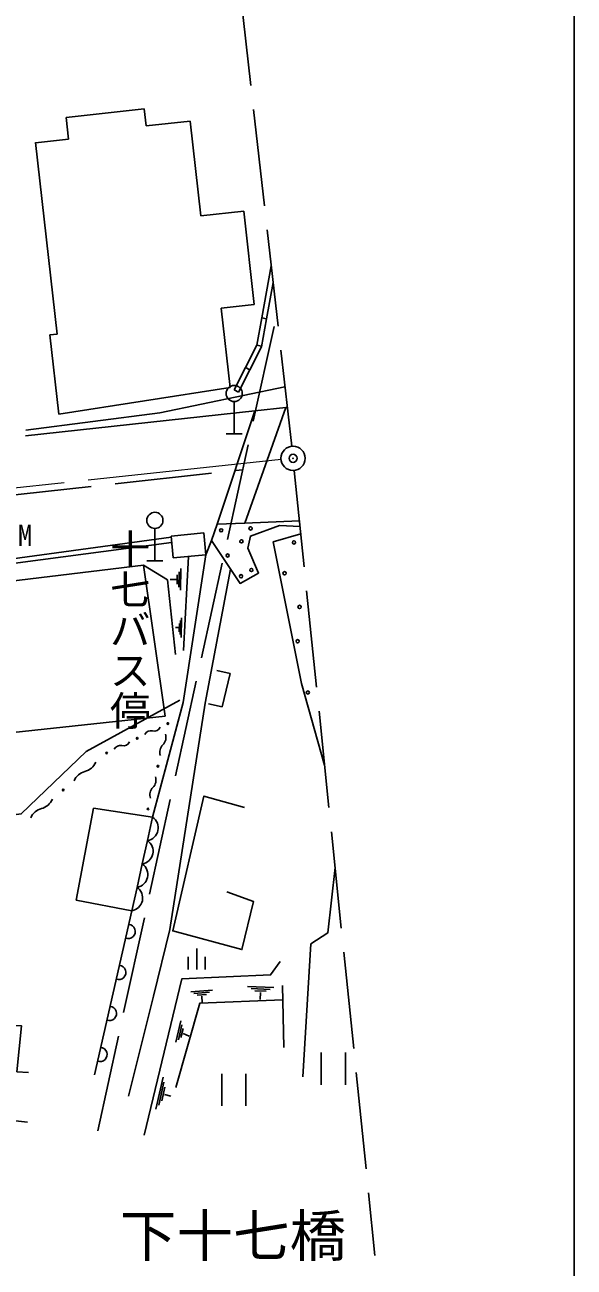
# Model space of a CAD drawing. Units: millimetres, scale not verified. Extents: x 40000 to 680000, y 20000 to 380000.
# Drawn here: x 545011 to 579000, y 240393 to 317354 of the extents above; entities that cross this region are included whole.
import ezdxf
from ezdxf.enums import TextEntityAlignment as Align

# ---------------------------------------------------------------- set-up
doc = ezdxf.new("R2010")
doc.units = ezdxf.units.MM
doc.header["$LTSCALE"] = 1000
doc.header["$PDMODE"] = 32
doc.header["$PDSIZE"] = 500
doc.linetypes.add('CHAIN', pattern=[18.5, 12, -1.5, 3.5, -1.5])
doc.linetypes.add('DASHED', pattern=[7.5, 6, -1.5])
for name, color, linetype, lineweight in [('M-BGD', 7, 'Continuous', 25), ('M-BGD-EXST', 7, 'Continuous', 25), ('M-BMK', 2, 'CHAIN', 13), ('M-BMK-SRVR', 3, 'Continuous', 25), ('M-STR-HTXT', 7, 'Continuous', 13), ('M-STR-STR1', 1, 'Continuous', 25), ('M-TTL-BAND', 7, 'Continuous', 25)]:
    doc.layers.add(name, color=color, linetype=linetype, lineweight=lineweight)
doc.layers.add('M-BMK-HTXT', color=7, linetype='Continuous')
doc.layers.add('M-OTRS', color=6, linetype='Continuous')
doc.styles.add('@ＭＳ ゴシック', font='')
doc.styles.add('ＭＳ ゴシック', font='')
doc.styles.get('@ＭＳ ゴシック').set_extended_font_data('@MS Gothic')
doc.styles.get('ＭＳ ゴシック').set_extended_font_data('MS Gothic')

msp = doc.modelspace()

# ---------------------------------------------------------------- linework, layer by layer
at = {"layer": 'M-BGD', "linetype": 'DASHED'}
for p, q in [((561522, 291244), (555365, 345623)), ((549518, 248845), (560597, 299415)), ((505873, 283990), (558487, 289783)), ((561683, 289753), (566674, 241115))]:
    msp.add_line(p, q, dxfattribs=at)
at = {"layer": 'M-BGD'}
for p, q in [((547565, 311611), (552396, 312156)), ((552396, 312156), (552516, 311089)), ((547565, 311611), (547715, 310274)), ((555232, 311396), (552516, 311089)), ((555232, 311396), (555896, 305513)), ((545662, 310042), (547715, 310274)), ((547000, 298192), (545660, 310059)), ((558557, 305813), (555896, 305513)), ((558557, 305813), (559210, 300029)), ((559676, 299203), (560256, 302425)), ((559971, 299150), (560374, 301386)), ((559210, 300029), (557166, 299799)), ((557166, 299799), (557719, 294895)), ((559368, 297500), (559676, 299203)), ((559971, 299150), (559656, 297403)), ((559971, 299150), (559676, 299203)), ((546564, 298143), (547000, 298192)), ((547118, 293233), (546564, 298143)), ((558664, 296121), (559368, 297500)), ((558931, 295984), (559656, 297403)), ((559664, 297447), (559368, 297500)), ((557959, 294742), (558664, 296121)), ((558227, 294605), (558931, 295984)), ((558931, 295984), (558664, 296121)), ((557719, 294895), (547118, 293233)), ((558227, 294605), (557959, 294742)), ((545046, 291885), (559235, 293443)), ((561166, 293655), (561248, 293664)), ((562004, 286625), (558624, 286485)), ((556085, 285874), (554054, 285679)), ((554054, 285679), (554183, 284335)), ((556214, 284530), (556085, 285874)), ((554183, 284335), (556214, 284530)), ((554837, 278598), (555130, 284426)), ((553700, 274530), (552353, 283885)), ((554441, 283279), (554436, 282705)), ((554551, 283472), (554542, 282515)), ((554661, 283664), (554649, 282325)), ((554327, 278355), (553843, 282968)), ((554367, 282991), (554006, 282987)), ((554575, 280272), (554563, 279753)), ((554639, 280444), (554618, 279578)), ((554702, 280616), (554673, 279403)), ((554530, 280013), (554332, 280018)), ((557706, 277167), (556880, 277365)), ((557210, 275096), (557706, 277167)), ((556383, 275294), (557210, 275096)), ((549259, 268818), (548175, 263130)), ((552918, 268270), (549259, 268818)), ((552597, 266821), (552918, 268270)), ((552275, 265371), (552597, 266821)), ((551954, 263921), (552275, 265371)), ((551632, 262471), (551954, 263921)), ((548175, 263130), (551632, 262471)), ((551632, 262471), (551053, 259931)), ((551053, 259931), (549313, 252308)), ((561030, 254007), (560950, 257849)), ((555275, 257448), (556630, 257553)), ((555474, 257343), (556442, 257418)), ((555672, 257238), (556253, 257284)), ((555966, 257181), (555983, 256782)), ((558781, 257788), (560427, 257725)), ((559012, 257648), (560187, 257603)), ((559243, 257508), (559948, 257481)), ((559592, 257407), (559577, 256970)), ((554353, 254329), (554664, 255647)), ((554509, 254471), (554731, 255412)), ((554665, 254613), (554798, 255178)), ((554806, 254864), (555177, 254710)), ((553120, 250185), (553568, 252168)), ((553300, 250436), (553620, 251852)), ((553480, 250686), (553672, 251536)), ((553653, 251089), (554039, 250980))]:
    msp.add_line(p, q, dxfattribs=at)
for points in [[(545072, 292235), (553359, 293322), (561106, 294924)], [(562040, 286281), (560761, 286335), (558963, 285682), (558802, 284925), (559478, 283390), (558333, 282749), (556557, 285407), (556904, 286414)], [(554607, 275521), (548804, 272330), (544784, 268473), (529061, 266329), (533347, 282785), (554060, 285614)], [(562087, 285822), (560381, 285320), (562129, 276549), (563558, 271483)], [(554092, 285286), (533653, 282589), (529306, 266363)], [(556557, 285407), (556214, 284530), (554801, 275365), (552918, 268270)], [(553843, 282968), (552353, 283885), (543293, 282777), (544283, 273512), (553700, 274530)], [(557741, 283634), (556170, 275339), (553973, 261305), (552969, 257177), (551415, 250993)], [(558604, 268874), (556091, 269572), (554167, 261219), (558445, 260065), (559152, 263054), (557515, 263649)], [(564207, 265161), (563749, 261102), (562709, 260419), (562213, 252179)], [(552393, 248561), (554727, 258261), (560220, 258499), (560807, 259325)], [(554346, 251514), (555838, 256753), (560969, 256950)], [(545236, 252454), (544521, 252499), (544794, 255348), (543411, 255365)], [(539139, 248647), (539253, 250033), (545173, 249378)]]:
    msp.add_lwpolyline(points, dxfattribs=at)
for centre, radius in [((557158, 286040), 100), ((558979, 286158), 100), ((558411, 285354), 100), ((561664, 285291), 100), ((557560, 284480), 100), ((558388, 283195), 100), ((559026, 283581), 100), ((561079, 283380), 100), ((562007, 281294), 100), ((561892, 279166), 100), ((562522, 275993), 100), ((553858, 274068), 50), ((551963, 273156), 50), ((550067, 272244), 50), ((553242, 271425), 50), ((547384, 269949), 50), ((552625, 268781), 50)]:
    msp.add_circle(centre, radius, dxfattribs=at)
for centre, radius, start, end in [((552802, 273232), 396, 74.04088, 157.33017), ((553019, 273993), 396, 254.04146, 337.3306), ((553115, 273196), 626, 314.02595, 19.7156), ((550906, 272320), 396, 74.04088, 157.33017), ((551124, 273081), 396, 254.04146, 337.3306), ((553985, 272296), 626, 134.02674, 199.71316), ((548991, 270107), 1024, 105.02522, 156.08599), ((548460, 272086), 1024, 285.02259, 336.08679), ((552499, 270553), 626, 314.02674, 19.71316), ((545777, 269790), 1024, 285.02361, 336.08662), ((553368, 269653), 626, 134.02694, 199.71499), ((546308, 267812), 1024, 105.02421, 156.08616), ((552463, 267611), 801, 279.58225, 55.41019), ((552142, 266161), 801, 279.58257, 55.41004), ((551820, 264711), 801, 279.58225, 55.41019), ((551499, 263262), 801, 279.58257, 55.41004), ((551402, 261187), 439, 249.11187, 85.17928), ((550822, 258646), 439, 249.11096, 85.17989), ((550243, 256105), 439, 249.11096, 85.17989), ((549663, 253564), 439, 249.11192, 85.17794)]:
    msp.add_arc(centre, radius, start, end, dxfattribs=at)
at = {"layer": 'M-BGD-EXST'}
for p, q in [((557967, 292015), (557967, 294015)), ((557467, 292015), (558467, 292015)), ((553058, 284155), (553058, 286155)), ((552558, 284155), (553558, 284155)), ((555643, 260138), (555643, 258838)), ((555123, 259618), (555123, 258838)), ((556163, 259618), (556163, 258838)), ((563347, 253696), (563347, 251696)), ((564847, 253696), (564847, 251696)), ((557190, 252376), (557190, 250376)), ((558690, 252376), (558690, 250376))]:
    msp.add_line(p, q, dxfattribs=at)
for centre in [(557967, 294515), (553058, 286655)]:
    msp.add_circle(centre, 500, dxfattribs=at)
at = {"layer": 'M-BMK'}
msp.add_line((560861, 290419), (464169, 280079), dxfattribs=at)
at = {"layer": 'M-BMK-SRVR'}
msp.add_circle((561607, 290499), 750, dxfattribs=at)
at = {"layer": 'M-OTRS'}
msp.add_point((561607, 290499), dxfattribs=at)
at = {"layer": 'M-STR-STR1'}
for p, q in [((559235, 293443), (556904, 286414)), ((561166, 293655), (558624, 286485)), ((559235, 293443), (561166, 293655)), ((558624, 286485), (556904, 286414))]:
    msp.add_line(p, q, dxfattribs=at)
at = {"layer": 'M-TTL-BAND'}
msp.add_line((579000, 20000), (579000, 370000), dxfattribs=at)

# ---------------------------------------------------------------- texts
at = {"layer": 'M-BGD-EXST', "style": 'ＭＳ ゴシック'}
msp.add_text('M', height=1320, dxfattribs=at).set_placement((544576, 284666), align=Align.BOTTOM_LEFT)
at = {"layer": 'M-BMK-HTXT', "style": '@ＭＳ ゴシック'}
msp.add_text('十七バス停', height=1833, rotation=270, dxfattribs=at).set_placement((550031, 273640), align=Align.BOTTOM_RIGHT)
at = {"layer": 'M-STR-HTXT', "style": 'ＭＳ ゴシック'}
msp.add_text('橋名\u3000\u3000\u3000下十七橋', height=2566, dxfattribs=at).set_placement((533391, 243625), align=Align.TOP_LEFT)

doc.saveas('drawing.dxf')
